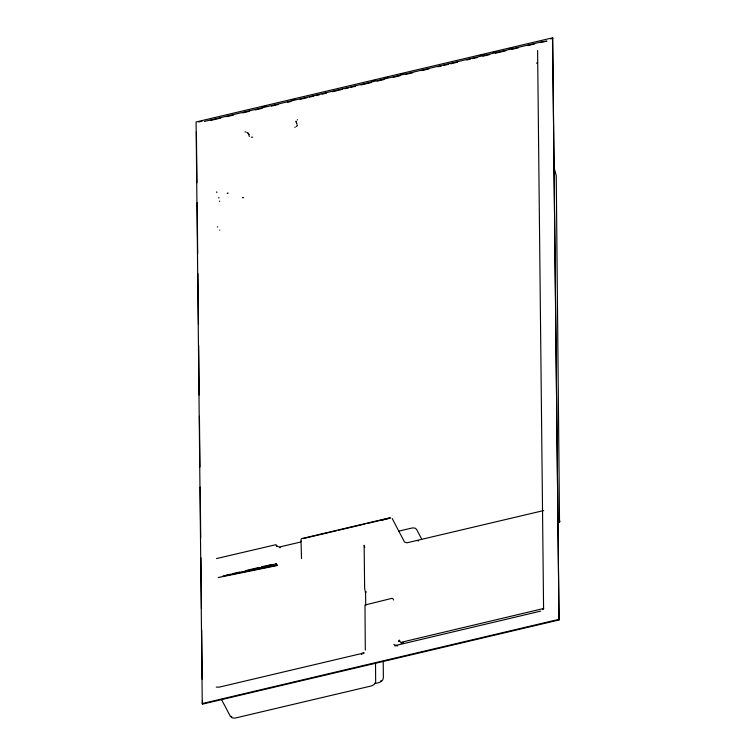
<?xml version="1.0" encoding="UTF-8"?>
<svg xmlns="http://www.w3.org/2000/svg" width="756" height="756" viewBox="0 0 756 756"><rect width="100%" height="100%" fill="white"/><g stroke="black" fill="none" stroke-linecap="round" stroke-linejoin="round"><path stroke-width="1.13" d="M365.299 650.056L364.987 605.017L391.92 598.346L392.865 598.591L393.574 600.066M559.534 522.547L556.246 175.675L553.619 165.81M559.78 521.782L559.884 521.082M542.874 609.572L543.573 607.975L537.601 50.463M301.323 541.183L299.905 542.203L279.692 546.947L277.858 546.579L275.855 544.698L216.509 558.571M380.466 681.147L381.043 680.75M363.513 653.543L364.156 653.127M363.702 652.475L361.122 653.647L219.174 687.157L216.282 687.081M401.625 642.194L543.8 608.467M542.912 608.939L543.413 608.693M540.748 611.103L397.439 645.076L395.048 645.161L393.81 644.414M247.514 133.16L248.251 132.933L248.79 134.993M361.302 654.413L362.067 654.195M381.128 520.364L390.266 518.03L367.34 523.445M552.608 37.8L196.078 121.971L202.258 703.553L202.485 704.129L559.024 619.967L552.608 37.8L559.024 619.967M198.592 122.009L202.032 121.196M262.795 106.851L266.235 106.038M291.457 100.085L294.897 99.272M371.706 81.138L375.146 80.325M384.313 78.161L387.752 77.348M400.359 74.371L403.798 73.559M479.465 55.698L484.048 54.621M493.224 52.457L496.664 51.644M509.27 48.667L512.71 47.855M550.538 38.925L552.834 38.376M204.328 121.442L542.685 41.58M210.48 120.497L220.828 118.049M226.573 116.698L233.462 115.073M242.657 112.899L249.556 111.274M255.301 109.913L262.2 108.288M271.395 106.114L278.284 104.489M287.478 102.315L290.928 101.502M300.123 99.329L307.021 97.704M309.317 97.165L313.91 96.078M316.216 95.53L319.656 94.717M321.962 94.179L326.554 93.092M332.3 91.741L342.648 89.293M344.944 88.754L348.393 87.942M350.69 87.394L355.292 86.307M361.037 84.956L371.376 82.508M377.121 81.157L384.02 79.531M393.214 77.358L400.113 75.732M405.859 74.371L412.748 72.746M421.942 70.573L428.841 68.947M438.036 66.774L441.485 65.961M443.781 65.422L448.374 64.336M450.68 63.787L457.569 62.162M466.764 59.989L470.213 59.176M472.509 58.637L477.112 57.55M482.857 56.199L489.746 54.564M495.501 53.213L505.84 50.765M511.585 49.414L518.484 47.789M527.679 45.615L534.568 43.99M540.313 42.629L546.957 41.126L543.035 41.533M390.049 517.737L301.597 538.641L300.982 539.548L301.521 558.599M303.147 538.593L336.392 530.75M338.679 530.211L365.044 523.984M398.582 531.175L412.36 527.924L415.101 528.094L416.603 529.436L421.687 539.104M226.186 575.221L230.731 574.144M233.009 573.606L239.832 571.999M245.511 570.657L259.147 567.435M261.425 566.905L271.65 564.486M543.715 510.546L406.917 542.817L404.526 542.052L392.175 518.493M202.258 703.553L558.797 619.381M375.042 683.396C378.425 683.093 383.443 681.799 383.377 677.499L383.207 661.377M222.85 576.157L277.15 565.091L276.195 563.409M403.562 642.798L402.154 642.987L402.863 642.931M396.862 645.983L397.628 645.841M279.777 547.731L280.259 547.646M243.536 197.675L242.6 197.628L243.073 197.666M401.502 642.969L400.916 642.874M418.531 540.946L417.114 540.408M394.783 645.898L395.435 646.011M231.837 716.773L231.327 716.319M399.329 640.067L400.415 642.137M276.242 545.605L276.696 546.456M221.404 699.338L230.438 716.452L232.12 717.831L234.776 718.153L371.508 685.909L374.267 684.435L375.656 682.025L375.524 662.936M398.96 641.485L398.714 640.871M398.781 641.069L398.979 641.485M248.705 133.906L249.159 134.88M296.711 123.738L296.05 121.121L296.758 123.993M364.779 547.59L364.137 545.227L364.638 588.281L365.583 593.148L365.724 605.613M366.216 591.731L366.282 592.222M228.029 193.319L227.991 192.931M227.291 193.536L227.282 193.196M196.399 131.988L196.947 182.706M197.155 202.769L197.694 253.496M197.911 273.549L198.45 324.277M198.677 345.511L199.206 395.057M199.423 416.291L199.962 467.01M200.179 487.072L200.718 537.799M200.935 557.852L201.474 608.58M201.701 629.814L202.221 679.36M202.447 700.595L202.485 704.129M218.758 197.392A3.95 0.869 73.5 0 1 218.966 198.015M219.627 201.03A3.95 0.869 73.5 0 1 219.656 201.455M297.429 125.071A3.941 3.194 1.7 0 1 297.193 125.591M296.853 126.072A3.941 3.194 1.7 0 1 296.409 126.498M295.341 127.102A3.941 3.194 1.7 0 1 294.764 127.273M216.811 192.591A2.372 0.501 73.7 0 1 216.67 191.863M217.378 226.753A2.381 0.529 73.5 0 1 217.633 227.074M219.788 230.004A3.95 0.879 73.6 0 1 219.665 230.107M244.982 131.903A2.362 1.928 1.2 0 1 245.776 131.931M246.862 132.394A2.372 1.909 1.7 0 1 247.136 132.621M252.646 137.186A3.941 3.204 1.1 0 1 251.332 137.138M249.499 136.382A3.941 3.204 1.1 0 1 249.045 135.986M297.278 119.968A2.372 1.918 1.4 0 1 297.543 119.713M536.429 63.117A4.961 3.043 -21.4 0 1 537.081 63.05M276.186 563.872L218.219 577.556L277.14 565.554L276.186 563.872"/></g></svg>
